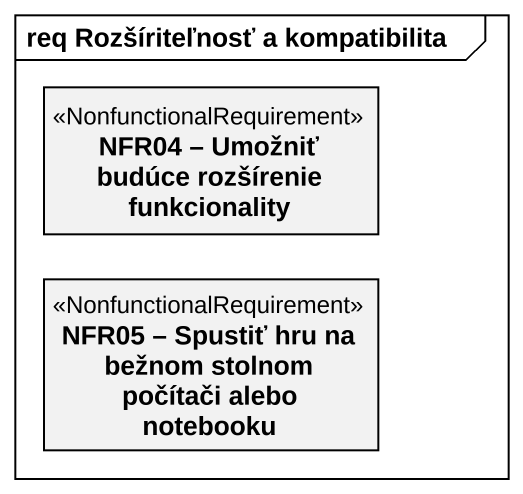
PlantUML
@startuml
mainframe req Rozšíriteľnosť a kompatibilita
hide circle
hide empty members
class "NFR04 – Umožniť budúce rozšírenie funkcionality" as NFR04_Umožniť_budúce <<NonfunctionalRequirement>>
class "NFR05 – Spustiť hru na bežnom stolnom počítači alebo notebooku" as NFR05_Spustiť_hru_na_bežnom <<NonfunctionalRequirement>>
@enduml
